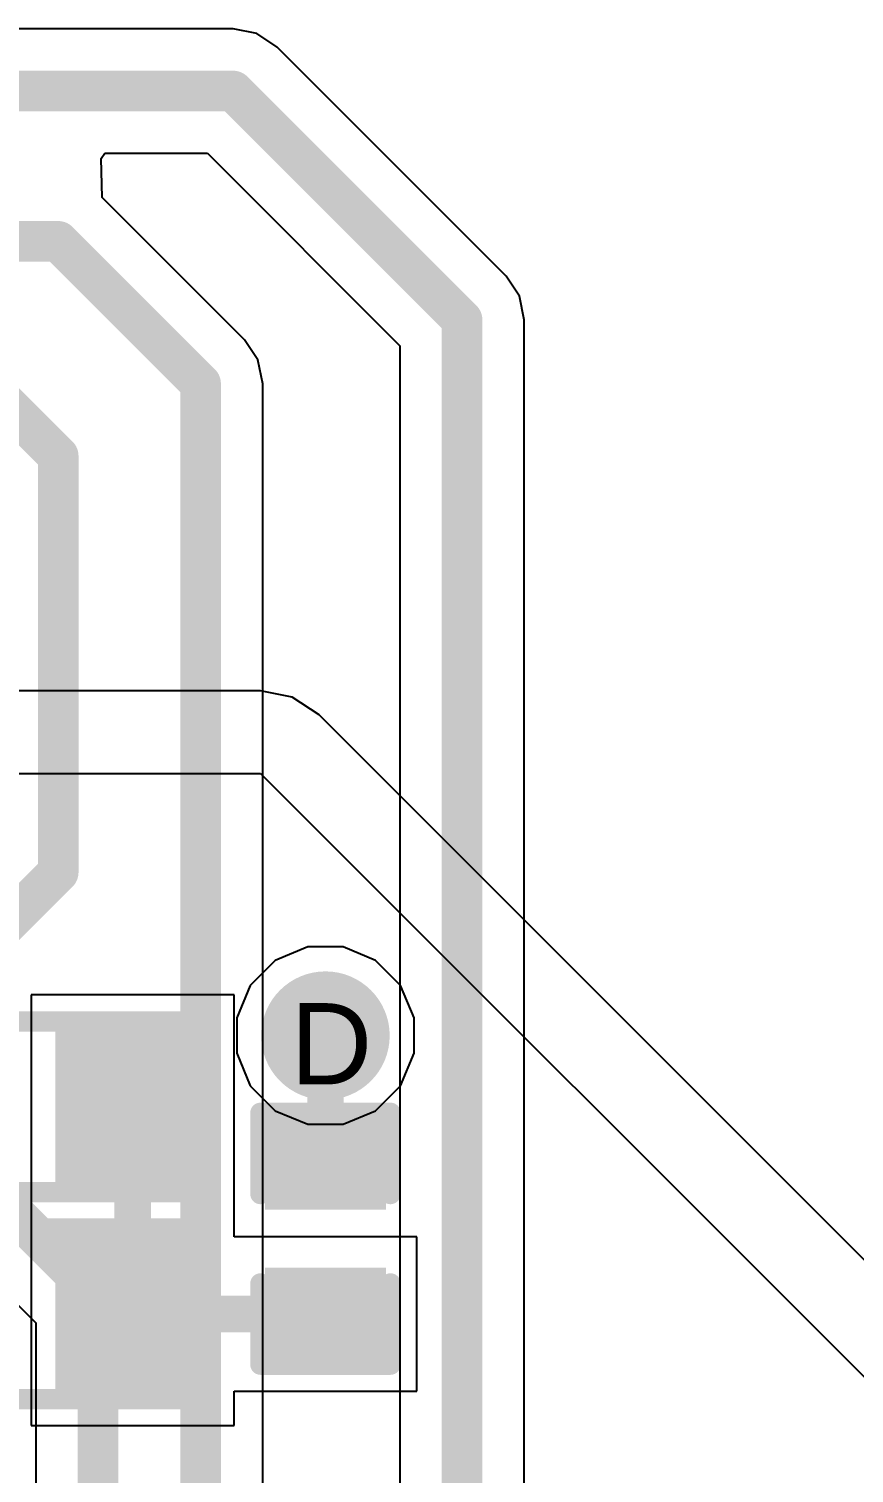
# Model space of a CAD drawing. Header units: inches. Extents: x 0 to 5401, y 0 to 5414.
# Drawn here: x 80.39 to 85.55, y 90.31 to 99.34 of the extents above; entities that cross this region are included whole.
import ezdxf

# ---------------------------------------------------------------- set-up
doc = ezdxf.new("R2010")
doc.units = ezdxf.units.IN
for name, color, linetype in [('Bottom Layer', 5, 'Continuous'), ('Bottom Solder', 6, 'Continuous'), ('Drill Drawing', 1, 'Continuous'), ('Layer 1', 16, 'Continuous'), ('Layer 2', 76, 'Continuous'), ('Top Layer', 1, 'Continuous'), ('Top Overlay', 2, 'Continuous'), ('Top Paste', 8, 'Continuous'), ('Top Solder', 216, 'Continuous'), ('Via Holes', 16, 'Continuous')]:
    doc.layers.add(name, color=color, linetype=linetype)
doc.styles.add('Arial', font='', dxfattribs={"height": 0.2})
doc.styles.get('Arial').set_extended_font_data('Arial')

# ---------------------------------------------------------------- blocks, each defined once
blk = doc.blocks.new('R___0603_127')
at = {"layer": 'Top Layer'}
for points in [[(-0.381, 0.4445), (-0.381, -0.4445), (-1.143, -0.4445), (-1.143, 0.4445)], [(1.143, 0.4445), (1.143, -0.4445), (0.381, -0.4445), (0.381, 0.4445)]]:
    blk.add_hatch(color=1, dxfattribs=at).paths.add_polyline_path(points)
at = {"layer": 'Top Paste'}
for points in [[(-0.381, 0.4445), (-0.381, -0.4445), (-1.143, -0.4445), (-1.143, 0.4445)], [(1.143, 0.4445), (1.143, -0.4445), (0.381, -0.4445), (0.381, 0.4445)]]:
    blk.add_hatch(color=8, dxfattribs=at).paths.add_polyline_path(points)
at = {"layer": 'Top Solder'}
for points in [[(-0.2794, 0.5461), (-0.2794, -0.5461), (-1.2446, -0.5461), (-1.2446, 0.5461)], [(1.2446, 0.5461), (1.2446, -0.5461), (0.2794, -0.5461), (0.2794, 0.5461)]]:
    blk.add_hatch(color=216, dxfattribs=at).paths.add_polyline_path(points)
at = {"layer": 'Top Overlay'}
for points in [[(1.2192, 0.5334, 0.127, 0.127, 0), (-1.2192, 0.5334, 0.127, 0.127, 0)], [(-1.2192, 0.5334, 0.127, 0.127, 0), (-1.2192, -0.5334, 0.127, 0.127, 0)], [(1.2192, 0.5334, 0.127, 0.127, 0), (1.2192, -0.5334, 0.127, 0.127, 0)], [(1.2192, -0.5334, 0.127, 0.127, 0), (-1.2192, -0.5334, 0.127, 0.127, 0)]]:
    blk.add_lwpolyline(points, format="xyseb", dxfattribs=at)
for points in [[(-1.25095, 0.5334, 0.0635, 0.0635, 1), (-1.18745, 0.5334, 0.0635, 0.0635, 1)], [(-1.25095, 0.5334, 0.0635, 0.0635, 1), (-1.18745, 0.5334, 0.0635, 0.0635, 1)], [(1.18745, 0.5334, 0.0635, 0.0635, 1), (1.25095, 0.5334, 0.0635, 0.0635, 1)], [(1.18745, 0.5334, 0.0635, 0.0635, 1), (1.25095, 0.5334, 0.0635, 0.0635, 1)], [(-1.25095, -0.5334, 0.0635, 0.0635, 1), (-1.18745, -0.5334, 0.0635, 0.0635, 1)], [(-1.25095, -0.5334, 0.0635, 0.0635, 1), (-1.18745, -0.5334, 0.0635, 0.0635, 1)], [(1.18745, -0.5334, 0.0635, 0.0635, 1), (1.25095, -0.5334, 0.0635, 0.0635, 1)], [(1.18745, -0.5334, 0.0635, 0.0635, 1), (1.25095, -0.5334, 0.0635, 0.0635, 1)]]:
    blk.add_lwpolyline(points, format="xyseb", close=True, dxfattribs=at)
blk = doc.blocks.new('R___0603_128')
at = {"layer": 'Top Layer'}
for points in [[(-0.381, 0.4445), (-0.381, -0.4445), (-1.143, -0.4445), (-1.143, 0.4445)], [(1.143, 0.4445), (1.143, -0.4445), (0.381, -0.4445), (0.381, 0.4445)]]:
    blk.add_hatch(color=1, dxfattribs=at).paths.add_polyline_path(points)
at = {"layer": 'Top Paste'}
for points in [[(-0.381, 0.4445), (-0.381, -0.4445), (-1.143, -0.4445), (-1.143, 0.4445)], [(1.143, 0.4445), (1.143, -0.4445), (0.381, -0.4445), (0.381, 0.4445)]]:
    blk.add_hatch(color=8, dxfattribs=at).paths.add_polyline_path(points)
at = {"layer": 'Top Solder'}
for points in [[(-0.2794, 0.5461), (-0.2794, -0.5461), (-1.2446, -0.5461), (-1.2446, 0.5461)], [(1.2446, 0.5461), (1.2446, -0.5461), (0.2794, -0.5461), (0.2794, 0.5461)]]:
    blk.add_hatch(color=216, dxfattribs=at).paths.add_polyline_path(points)
at = {"layer": 'Top Overlay'}
for points in [[(-1.2192, 0.5334, 0.127, 0.127, 0), (1.2192, 0.5334, 0.127, 0.127, 0)], [(-1.2192, -0.5334, 0.127, 0.127, 0), (-1.2192, 0.5334, 0.127, 0.127, 0)], [(1.2192, -0.5334, 0.127, 0.127, 0), (1.2192, 0.5334, 0.127, 0.127, 0)], [(-1.2192, -0.5334, 0.127, 0.127, 0), (1.2192, -0.5334, 0.127, 0.127, 0)]]:
    blk.add_lwpolyline(points, format="xyseb", dxfattribs=at)
for points in [[(-1.25095, 0.5334, 0.0635, 0.0635, 1), (-1.18745, 0.5334, 0.0635, 0.0635, 1)], [(-1.25095, 0.5334, 0.0635, 0.0635, 1), (-1.18745, 0.5334, 0.0635, 0.0635, 1)], [(1.18745, 0.5334, 0.0635, 0.0635, 1), (1.25095, 0.5334, 0.0635, 0.0635, 1)], [(1.18745, 0.5334, 0.0635, 0.0635, 1), (1.25095, 0.5334, 0.0635, 0.0635, 1)], [(-1.25095, -0.5334, 0.0635, 0.0635, 1), (-1.18745, -0.5334, 0.0635, 0.0635, 1)], [(-1.25095, -0.5334, 0.0635, 0.0635, 1), (-1.18745, -0.5334, 0.0635, 0.0635, 1)], [(1.18745, -0.5334, 0.0635, 0.0635, 1), (1.25095, -0.5334, 0.0635, 0.0635, 1)], [(1.18745, -0.5334, 0.0635, 0.0635, 1), (1.25095, -0.5334, 0.0635, 0.0635, 1)]]:
    blk.add_lwpolyline(points, format="xyseb", close=True, dxfattribs=at)
blk = doc.blocks.new('C___0402_285')
at = {"layer": 'Top Layer'}
for points in [[(-0.6985, -0.3175), (-0.6985, 0.3175), (-0.2413, 0.3175), (-0.2413, -0.3175)], [(0.2413, -0.3175), (0.2413, 0.3175), (0.6985, 0.3175), (0.6985, -0.3175)]]:
    blk.add_hatch(color=1, dxfattribs=at).paths.add_polyline_path(points)
at = {"layer": 'Top Paste'}
for points in [[(-0.6985, -0.3175), (-0.6985, 0.3175), (-0.2413, 0.3175), (-0.2413, -0.3175)], [(0.2413, -0.3175), (0.2413, 0.3175), (0.6985, 0.3175), (0.6985, -0.3175)]]:
    blk.add_hatch(color=8, dxfattribs=at).paths.add_polyline_path(points)
at = {"layer": 'Top Solder'}
for points in [[(-0.7585, -0.3775), (-0.7585, 0.3775), (-0.1813, 0.3775), (-0.1813, -0.3775)], [(0.1813, -0.3775), (0.1813, 0.3775), (0.7585, 0.3775), (0.7585, -0.3775)]]:
    blk.add_hatch(color=216, dxfattribs=at).paths.add_polyline_path(points)
at = {"layer": 'Top Overlay'}
for points in [[(-0.7874, 0.4064, 0.127, 0.127, 0), (-0.2794, 0.4064, 0.127, 0.127, 0)], [(-0.7874, 0.4064, 0.127, 0.127, 0), (-0.7874, -0.4064, 0.127, 0.127, 0)], [(0.2794, 0.4064, 0.127, 0.127, 0), (0.7874, 0.4064, 0.127, 0.127, 0)], [(0.7874, 0.4064, 0.127, 0.127, 0), (0.7874, -0.4064, 0.127, 0.127, 0)], [(-0.7874, -0.4064, 0.127, 0.127, 0), (-0.2794, -0.4064, 0.127, 0.127, 0)], [(0.2794, -0.4064, 0.127, 0.127, 0), (0.7874, -0.4064, 0.127, 0.127, 0)]]:
    blk.add_lwpolyline(points, format="xyseb", dxfattribs=at)
for points in [[(-0.8191, 0.4064, 0.0635, 0.0635, 1), (-0.7556, 0.4064, 0.0635, 0.0635, 1)], [(-0.8191, 0.4064, 0.0635, 0.0635, 1), (-0.7556, 0.4064, 0.0635, 0.0635, 1)], [(-0.3111, 0.4064, 0.0635, 0.0635, 1), (-0.2477, 0.4064, 0.0635, 0.0635, 1)], [(0.2477, 0.4064, 0.0635, 0.0635, 1), (0.3111, 0.4064, 0.0635, 0.0635, 1)], [(0.7556, 0.4064, 0.0635, 0.0635, 1), (0.8191, 0.4064, 0.0635, 0.0635, 1)], [(0.7556, 0.4064, 0.0635, 0.0635, 1), (0.8191, 0.4064, 0.0635, 0.0635, 1)], [(-0.8191, -0.4064, 0.0635, 0.0635, 1), (-0.7556, -0.4064, 0.0635, 0.0635, 1)], [(-0.8191, -0.4064, 0.0635, 0.0635, 1), (-0.7556, -0.4064, 0.0635, 0.0635, 1)], [(-0.3111, -0.4064, 0.0635, 0.0635, 1), (-0.2477, -0.4064, 0.0635, 0.0635, 1)], [(0.2477, -0.4064, 0.0635, 0.0635, 1), (0.3111, -0.4064, 0.0635, 0.0635, 1)], [(0.7556, -0.4064, 0.0635, 0.0635, 1), (0.8191, -0.4064, 0.0635, 0.0635, 1)], [(0.7556, -0.4064, 0.0635, 0.0635, 1), (0.8191, -0.4064, 0.0635, 0.0635, 1)]]:
    blk.add_lwpolyline(points, format="xyseb", close=True, dxfattribs=at)

msp = doc.modelspace()

# ---------------------------------------------------------------- hatches: boundary and pattern name
at = {"layer": 'Bottom Layer'}
h = msp.add_hatch(color=5, dxfattribs=at)
edge = h.paths.add_edge_path()
edge.add_arc((82.2449, 93.0463), 0.3, 0, 360)
at = {"layer": 'Bottom Solder'}
h = msp.add_hatch(color=6, dxfattribs=at)
edge = h.paths.add_edge_path()
edge.add_arc((82.2449, 93.0463), 0.4016, 0, 360)
at = {"layer": 'Layer 1'}
h = msp.add_hatch(color=16, dxfattribs=at)
edge = h.paths.add_edge_path()
edge.add_arc((82.2449, 93.0463), 0.3, 0, 360)
at = {"layer": 'Layer 2'}
h = msp.add_hatch(color=76, dxfattribs=at)
edge = h.paths.add_edge_path()
edge.add_arc((82.2449, 93.0463), 0.3, 0, 360)
at = {"layer": 'Top Layer'}
h = msp.add_hatch(color=1, dxfattribs=at)
edge = h.paths.add_edge_path()
edge.add_arc((82.2449, 93.0463), 0.3, 0, 360)
at = {"layer": 'Top Solder'}
h = msp.add_hatch(color=216, dxfattribs=at)
edge = h.paths.add_edge_path()
edge.add_arc((82.2449, 93.0463), 0.4016, 0, 360)
at = {"layer": 'Via Holes'}
h = msp.add_hatch(color=7, dxfattribs=at)
edge = h.paths.add_edge_path()
edge.add_arc((82.2449, 93.0463), 0.15, 0, 360)

# ---------------------------------------------------------------- linework, layer by layer
at = {"layer": 'Bottom Layer'}
for p, q in [((81.6675, 99.3403), (48.7335, 99.3403)), ((81.8161, 99.3107), (81.6675, 99.3403)), ((81.9422, 99.2265), (81.8161, 99.3107)), ((83.3736, 97.7951), (81.9422, 99.2265)), ((80.8432, 98.5309), (80.8652, 98.5633)), ((80.849, 98.2867), (80.8432, 98.5309)), ((80.8652, 98.5633), (81.5066, 98.5633)), ((81.5066, 98.5633), (82.7104, 97.3595)), ((81.739, 97.3968), (80.849, 98.2867)), ((83.4578, 97.6691), (83.3736, 97.7951)), ((83.4874, 97.5204), (83.4578, 97.6691)), ((83.4874, 87.6438), (83.4874, 97.5204)), ((81.8232, 97.2707), (81.739, 97.3968)), ((82.7104, 97.3595), (82.7104, 88.6644)), ((81.8527, 97.1221), (81.8232, 97.2707)), ((81.8527, 88.6863), (81.8527, 97.1221)), ((79.7767, 91.9085), (80.4343, 91.2509)), ((80.4343, 91.2509), (80.4343, 89.2823))]:
    msp.add_line(p, q, dxfattribs=at)
for points in [[(48.7335, 98.9518, 0.254, 0.254, 0), (81.6675, 98.9518, 0.254, 0.254, 0)], [(81.6675, 98.9518, 0.254, 0.254, 0), (83.0989, 97.5204, 0.254, 0.254, 0)], [(48.8361, 98.012, 0.254, 0.254, 0), (80.5744, 98.012, 0.254, 0.254, 0)], [(80.5744, 98.012, 0.254, 0.254, 0), (81.4643, 97.1221, 0.254, 0.254, 0)], [(83.0989, 87.6438, 0.254, 0.254, 0), (83.0989, 97.5204, 0.254, 0.254, 0)], [(79.9376, 97.3069, 0.254, 0.254, 0), (80.5744, 96.6701, 0.254, 0.254, 0)], [(81.4643, 88.4875, 0.254, 0.254, 0), (81.4643, 97.1221, 0.254, 0.254, 0)], [(80.5744, 94.0671, 0.254, 0.254, 0), (80.5744, 96.6701, 0.254, 0.254, 0)], [(79.7695, 93.2622, 0.254, 0.254, 0), (80.5744, 94.0671, 0.254, 0.254, 0)], [(79.9376, 92.297, 0.254, 0.254, 0), (80.8228, 91.4118, 0.254, 0.254, 0)], [(80.8228, 89.1214, 0.254, 0.254, 0), (80.8228, 91.4118, 0.254, 0.254, 0)]]:
    msp.add_lwpolyline(points, format="xyseb", dxfattribs=at)
for points in [[(81.604, 98.9518, 0.127, 0.127, 1), (81.731, 98.9518, 0.127, 0.127, 1)], [(81.604, 98.9518, 0.127, 0.127, 1), (81.731, 98.9518, 0.127, 0.127, 1)], [(80.5109, 98.012, 0.127, 0.127, 1), (80.6379, 98.012, 0.127, 0.127, 1)], [(80.5109, 98.012, 0.127, 0.127, 1), (80.6379, 98.012, 0.127, 0.127, 1)], [(83.0354, 97.5204, 0.127, 0.127, 1), (83.1624, 97.5204, 0.127, 0.127, 1)], [(83.0354, 97.5204, 0.127, 0.127, 1), (83.1624, 97.5204, 0.127, 0.127, 1)], [(81.4008, 97.1221, 0.127, 0.127, 1), (81.5278, 97.1221, 0.127, 0.127, 1)], [(81.4008, 97.1221, 0.127, 0.127, 1), (81.5278, 97.1221, 0.127, 0.127, 1)], [(80.5109, 96.6701, 0.127, 0.127, 1), (80.6379, 96.6701, 0.127, 0.127, 1)], [(80.5109, 96.6701, 0.127, 0.127, 1), (80.6379, 96.6701, 0.127, 0.127, 1)], [(80.5109, 94.0671, 0.127, 0.127, 1), (80.6379, 94.0671, 0.127, 0.127, 1)], [(80.5109, 94.0671, 0.127, 0.127, 1), (80.6379, 94.0671, 0.127, 0.127, 1)], [(80.7593, 91.4118, 0.127, 0.127, 1), (80.8863, 91.4118, 0.127, 0.127, 1)], [(80.7593, 91.4118, 0.127, 0.127, 1), (80.8863, 91.4118, 0.127, 0.127, 1)]]:
    msp.add_lwpolyline(points, format="xyseb", close=True, dxfattribs=at)
at = {"layer": 'Layer 2'}
for p, q in [((81.8388, 95.2026), (80.0118, 95.2026)), ((82.037, 95.1631), (81.8388, 95.2026)), ((82.2051, 95.0509), (82.037, 95.1631)), ((89.8766, 87.3794), (82.2051, 95.0509)), ((76.5343, 94.6846), (81.8388, 94.6846)), ((81.8388, 94.6846), (89.662, 86.8614)), ((82.1347, 93.6003), (81.9311, 93.516)), ((82.3551, 93.6003), (82.1347, 93.6003)), ((82.5587, 93.516), (82.3551, 93.6003)), ((81.9311, 93.516), (81.7752, 93.3601)), ((82.7145, 93.3601), (82.5587, 93.516)), ((81.7752, 93.3601), (81.6909, 93.1565)), ((82.7989, 93.1565), (82.7145, 93.3601)), ((81.6909, 93.1565), (81.6909, 92.9361)), ((82.7989, 92.9361), (82.7989, 93.1565)), ((81.6909, 92.9361), (81.7752, 92.7325)), ((82.7145, 92.7325), (82.7989, 92.9361)), ((81.7752, 92.7325), (81.9311, 92.5767)), ((82.5587, 92.5767), (82.7145, 92.7325)), ((81.9311, 92.5767), (82.1347, 92.4923)), ((82.3551, 92.4923), (82.5587, 92.5767)), ((82.1347, 92.4923), (82.3551, 92.4923))]:
    msp.add_line(p, q, dxfattribs=at)
at = {"layer": 'Top Layer'}
for p, q in [((81.6745, 93.3003), (80.4045, 93.3003)), ((80.4045, 93.3003), (80.4045, 91.9033)), ((81.6745, 91.9033), (81.6745, 93.3003)), ((80.4045, 91.9033), (80.4045, 90.6079)), ((81.6745, 91.789), (81.6745, 91.9033)), ((82.8164, 91.789), (81.6745, 91.789)), ((82.8164, 90.8238), (82.8164, 91.789)), ((81.6745, 90.6079), (81.6745, 90.8238)), ((81.6745, 90.8238), (82.8164, 90.8238)), ((80.4045, 90.6079), (81.6745, 90.6079))]:
    msp.add_line(p, q, dxfattribs=at)
for points in [[(82.2449, 92.2462, 0.2286, 0.2286, 0), (82.2449, 93.0463, 0.2286, 0.2286, 0)], [(81.0395, 91.3064, 0.2286, 0.2286, 0), (81.0395, 92.6018, 0.2286, 0.2286, 0)], [(81.0395, 91.3064, 0.2286, 0.2286, 0), (82.2449, 91.3064, 0.2286, 0.2286, 0)]]:
    msp.add_lwpolyline(points, format="xyseb", dxfattribs=at)
for points in [[(82.1877, 93.0463, 0.1143, 0.1143, 1), (82.302, 93.0463, 0.1143, 0.1143, 1)], [(80.9823, 92.6018, 0.1143, 0.1143, 1), (81.0966, 92.6018, 0.1143, 0.1143, 1)], [(82.1877, 92.2462, 0.1143, 0.1143, 1), (82.302, 92.2462, 0.1143, 0.1143, 1)], [(80.9823, 91.3064, 0.1143, 0.1143, 1), (81.0966, 91.3064, 0.1143, 0.1143, 1)], [(80.9823, 91.3064, 0.1143, 0.1143, 1), (81.0966, 91.3064, 0.1143, 0.1143, 1)], [(82.1877, 91.3064, 0.1143, 0.1143, 1), (82.302, 91.3064, 0.1143, 0.1143, 1)]]:
    msp.add_lwpolyline(points, format="xyseb", close=True, dxfattribs=at)

# ---------------------------------------------------------------- block references
for name, p, rotation in [('R___0603_127', (80.2775, 92.6018), 180), ('C___0402_285', (82.2449, 91.7763), 90)]:
    msp.add_blockref(name, p, dxfattribs=dict(rotation=rotation))
msp.add_blockref('R___0603_128', (80.2775, 91.3064))

# ---------------------------------------------------------------- texts
at = {"layer": 'Drill Drawing', "style": 'Arial'}
msp.add_text('D', height=0.508, dxfattribs=at).set_placement((82.0248, 92.7416))

doc.saveas('drawing.dxf')
